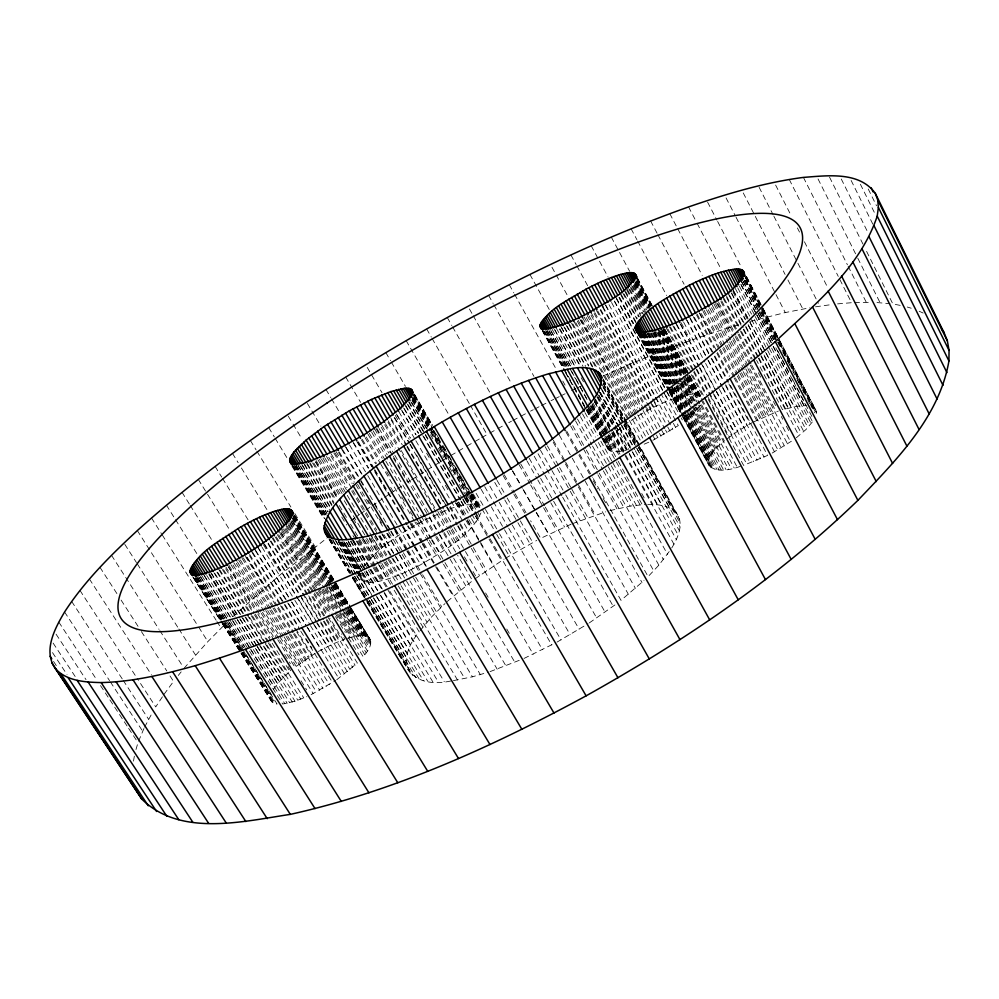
<?xml version="1.0" encoding="UTF-8"?>
<svg xmlns="http://www.w3.org/2000/svg" width="999" height="999" viewBox="0 0 999 999"><rect width="100%" height="100%" fill="white"/><g stroke="black" fill="none" stroke-linecap="round" stroke-linejoin="round"><path stroke-width="0.75" stroke-dasharray="5 3.75" d="M671.765 547.939C677.21 538.861 682.804 527.547 678.733 516.883L640.384 447.165M245.517 653.646L271.066 694.168C268.694 698.676 271.94 704.183 277.098 704.07L226.436 623.701M337.4 614.61L363.224 656.793C366.92 651.823 373.963 644.13 369.106 637.886L351.236 608.566M740.359 466.358C709.715 477.522 695.754 462.587 724.375 440.959L702.996 401.074M746.565 276.698L815.983 410.314L816.358 413.973L779.158 342.37M450.674 681.043C411.638 689.31 392.245 663.723 419.205 631.905L393.494 589.098M133.504 761.126L134.515 755.157M480.956 512.887C469.443 537.512 442.982 551.098 420.729 564.697C407.267 571.803 393.231 578.309 378.259 581.468C371.241 582.979 360.989 583.791 358.416 575.012M135.976 749.525L137.999 742.644M138.574 741.208L143.943 728.496M144.593 727.16L152.135 713.061M665.109 329.707L701.548 397.365C693.731 391.021 682.28 396.715 673.713 398.763C657.854 404.32 642.856 412.275 629.095 421.915C614.235 429.782 590.771 458.941 626.373 450.162L615.846 431.081M700.324 405.144L693.88 413.012L683.416 421.953L681.193 417.857M273.514 689.248L279.245 681.718L289.835 671.428L271.74 642.482M162.412 696.815L155.732 706.905L137.213 678.433M796.328 437.762L805.943 429.57L813.823 420.192M593.306 478.658L648.101 576.61L658.853 565.184L671.028 549.175M363.524 567.07C379.82 545.442 403.858 531.156 427.435 518.681C443.331 512.824 463.761 498.476 480.357 507.867L472.315 494.168M164.073 694.293L173.539 681.405L167.62 672.227M420.129 630.681L431.506 616.995L444.992 603.571M178.297 675.436L181.169 671.865M184.028 668.294L207.867 641.595L226.473 622.864M232.942 616.595L281.356 573.788L326.96 538.074M562.637 497.177L621.003 600.337L644.03 580.519M336.725 679.77L357.355 663.061L329.77 618.094M447.227 601.485L472.552 580.669L457.642 555.294M315.172 653.334L294.93 667.232L277.71 639.635M726.797 438.998L737.712 431.193L752.222 422.627M589.298 622.914L615.446 604.595M474.862 578.97L504.095 559.103M772.215 453.047L792.569 440.522M350.986 520.529L354.682 517.944M355.919 517.082L359.628 514.485M360.864 513.623L364.573 511.038M365.809 510.164L369.505 507.579L355.169 483.541M372.028 505.881L377.073 502.472M378.334 501.623L383.366 498.214M384.627 497.365L388.411 494.817L372.602 468.156M652.859 440.309L678.309 425.624L662.05 395.616M311.101 694.692L335.701 680.481M390.971 493.144L396.091 489.797M397.377 488.961L403.783 484.765M410.239 480.619L407.629 482.255L393.519 458.279M411.538 479.795L418.044 475.686M419.343 474.862L425.849 470.754M557.042 642.095L588.061 623.726M505.369 558.304L536.713 540.409M427.147 469.942L433.741 465.909M435.052 465.109L440.322 461.888M441.645 461.088L449.587 456.293M450.911 455.507L464.235 447.652M466.908 446.078L473.626 442.245M474.975 441.471L480.344 438.411M481.693 437.637L487.075 434.577L470.804 406.131M318.231 651.535L333.429 643.731L344.83 639.198L341.583 633.915M489.785 433.079L496.553 429.358M497.902 428.608L504.682 424.875M524.013 658.441L555.719 642.807M508.753 422.664L511.476 421.216M512.837 420.492L519.642 416.87M521.003 416.158L526.448 413.261M753.296 422.053L778.346 411.089M530.544 411.138L533.279 409.74M534.64 409.041L540.109 406.243M541.47 405.544L546.94 402.747M571.103 524.213L540.684 538.336L530.619 520.754M551.048 400.699L553.783 399.35M555.157 398.676L559.265 396.653M560.626 395.979L566.108 393.281M708.378 399.55L743.581 465.359L767.594 455.419L729.158 382.967M571.578 390.634L575.686 388.686M577.06 388.037L581.156 386.101M603.034 376.024C647.964 355.819 693.993 337.849 741.308 324.001M648.788 442.207L642.782 444.767M249.5 651.111L282.68 704.045L295.017 701.236L306.893 696.653M490.072 671.615L522.714 659.003M572.415 523.663L605.656 511.85M453.421 680.631L472.415 676.81L488.648 672.102M796.653 387.737L805.981 405.656L796.79 406.268L782.517 409.702L756.618 360.302M347.477 638.336C354.308 636.663 362.649 633.641 369.106 637.886M750.037 321.466L785.264 312.562L809.877 307.767M609.964 510.601L630.144 506.093L644.979 504.495M815.534 306.818L831.605 304.57M837.587 303.871L851.56 302.709L838.96 277.784M854.507 302.61L870.866 302.385M647.739 504.358C658.841 504.283 673.201 505.631 678.733 516.883M876.997 302.56L890.022 303.684M900.199 305.382L892.869 303.971L865.721 249.625M907.242 307.018L911.2 308.229M811.176 406.493L814.672 408.429L815.983 410.314M919.167 311.238L923.151 313.049M52.51 652.609L67.02 674.562M53.521 661.425L56.955 666.595M56.081 634.19L86.014 679.645M53.122 643.106L76.311 678.234M58.791 622.077L97.115 680.406M100.524 685.601L109.041 698.563M109.89 699.862L127.785 727.085M128.634 728.383L136.301 740.047M64.585 612L109.54 680.631M110.39 681.93L142.62 731.143M71.666 601.435L122.365 679.095M123.202 680.381L148.551 719.218M79.982 590.434L136.376 677.147M89.435 579.045L151.361 674.65M99.962 567.32L117.72 594.855M121.104 600.099L138.024 626.323M141.396 631.568L166.771 670.916M111.513 555.307L159.016 629.333M159.852 630.631L183.192 666.995M124.813 544.343L136.463 562.574M137.288 563.873L178.034 627.672M178.858 628.97L195.492 655.007M137.338 530.569L197.902 625.911M198.739 627.222L207.867 641.595M201.835 575.649L230.457 620.866M230.707 621.503L248.676 649.8M200.349 576.398L228.546 621.178M229.383 622.489L245.142 647.514M200.712 577.285L227.909 620.466M228.734 621.765L244.393 646.628M198.564 576.56L226.81 621.39M227.647 622.714L243.444 647.777M198.951 577.522L227.223 622.389M228.059 623.701L243.032 647.452M197.727 577.822L225.749 622.277M226.573 623.576L242.22 648.413M197.352 577.584L225.599 622.377M196.316 577.797L224.4 622.315M225.225 623.626L242.57 651.123M243.394 652.422L270.642 695.629M195.941 577.522L224.151 622.24M224.987 623.563L242.407 651.186M243.232 652.497L275.587 703.796M195.117 577.672L223.239 622.252M224.076 623.563L241.446 651.098M242.27 652.409L270.404 697.002M195.554 578.633L222.902 621.977M223.726 623.289L241.121 650.861M241.958 652.172L274.263 703.383M194.53 578.309L222.665 622.877M223.114 623.401L241.346 652.297M241.683 653.034L273.127 702.846M194.131 578.384L222.352 623.114M223.189 624.425L240.622 652.06M241.458 653.371L270.517 699.425M192.682 576.585L222.615 623.651M222.627 624.025L272.178 702.185M193.082 577.26L221.94 622.989M222.777 624.288L240.085 651.735M240.909 653.034L271.428 701.385M151.498 517.944L161.438 533.678M162.275 534.989L216.121 620.217M216.945 621.528L221.091 628.084M214.76 573.301L242.058 616.82M242.894 618.144L259.44 644.517M260.264 645.841L295.017 701.236M213.973 572.752L258.716 644.055M259.54 645.379L281.094 679.72M211.226 572.964L239.348 617.757M240.185 619.08L256.718 645.429M257.555 646.74L292.295 702.072M211.064 573.139L238.998 617.619M239.822 618.93L256.243 645.092M257.068 646.403L279.245 681.718M166.421 505.182L174.7 518.356M175.524 519.667L197.864 555.232M209.453 573.676L235.102 614.51M208.666 573.826L236.775 618.568M237.6 619.88L289.685 702.772M209.253 574.974L236.413 618.194M237.238 619.505L254.52 647.015M255.344 648.314L277.56 683.678M206.768 575.436L287.213 703.333M204.458 575.836L231.718 619.168M232.555 620.479L249.9 648.064M250.724 649.375L274.688 687.449M203.958 575.174L232.03 619.78M232.854 621.091L250.2 648.651M251.024 649.962L284.865 703.758M225.786 566.858L254.458 612.749M255.282 614.06L270.03 637.649M288.049 666.495L291.321 671.74M225.674 568.793L253.646 613.536M254.47 614.847L270.916 641.171M223.514 569.642L251.661 614.622M252.485 615.946L269.043 642.407M269.867 643.731L303.808 697.976M222.365 569.492L250.374 614.273M251.199 615.584L267.682 641.92M268.506 643.244L287.462 673.526M219.668 569.655L248.639 615.908M249.463 617.232L266.021 643.668M266.845 644.992L300.786 699.188M219.168 570.179L264.56 642.657M265.384 643.98L285.202 675.611M217.57 572.19L244.88 615.771M245.717 617.095L297.852 700.274M216.92 572.14L244.206 615.671M245.03 616.995L262.4 644.692M263.224 646.016L283.079 677.672M237.45 561.987L266.883 609.253M267.695 610.576L283.229 635.514M284.053 636.838L300.399 663.099M236.263 563.286L264.91 609.265M265.722 610.576L316.458 692.02M233.766 562.699L297.627 665.159M232.992 565.009L261.651 610.951M262.475 612.262L278.846 638.523M279.67 639.835L313.236 693.656M230.969 564.735L260.489 612.037M261.313 613.361L276.898 638.324M228.946 565.322L274.001 637.487M284.653 654.532L290.384 663.723M301.036 680.781L306.768 689.959M182.03 492.32L189.385 504.095M190.21 505.407L213.087 542.032M228.609 566.895L249.85 600.911M228.272 566.77L257.018 612.787M257.842 614.11L272.627 637.774M247.215 557.355L277.36 605.918M278.172 607.23L293.656 632.167M294.468 633.478L309.128 657.092M198.289 479.395L230.157 530.731M246.491 557.055L265.284 587.325M245.367 556.368L292.719 632.642M293.531 633.953L326.186 686.55M243.369 557.991L273.539 606.555M274.363 607.867L289.847 632.804M290.672 634.115L306.156 659.053M242.058 558.304L272.29 606.942M273.102 608.266L288.636 633.241M289.448 634.552L322.952 688.461M240.372 559.977L270.592 608.553M271.403 609.865L286.913 634.802M287.737 636.113L303.246 661.063M238.749 560.177L269.006 608.803M269.817 610.114L285.352 635.077M286.176 636.4L319.705 690.284M258.129 547.614L290.946 600.711M291.77 602.035L306.531 625.923M307.355 627.247L321.291 649.812M258.316 548.176L290.821 600.774M291.633 602.085L306.268 625.761M307.08 627.072L338.773 678.346M255.844 550.699L287.862 602.447M288.674 603.771L301.81 624.999M255.145 550.274L286.888 601.573M287.7 602.884L301.536 625.237M252.735 552.522L283.953 602.921M284.777 604.245L298.738 626.798M306.131 638.736L311.888 648.026M251.923 552.347L283.704 603.646M284.515 604.957L299.987 629.944M300.811 631.268L332.58 682.554M249.638 554.383L280.881 604.782M281.706 606.118L312.138 655.182M249.475 555.694L279.658 604.358M280.469 605.681L295.966 630.669M296.778 631.98L329.408 684.59M268.169 543.131L316.383 621.403M317.195 622.727L347.44 671.815M268.032 543.831L300.449 596.453M301.261 597.764L315.846 621.44M316.658 622.752L330.444 645.117M264.435 543.943L297.989 598.364M298.813 599.687L313.549 623.576M314.36 624.899L344.643 674.013M264.323 544.305L312.662 622.689M313.486 624.013L327.41 646.603M215.135 466.446L221.678 477.047M222.49 478.371L248.651 520.779M263.361 544.63L281.356 573.788M262.063 547.252L294.205 599.188M294.855 600.362L309.79 624.412M310.427 625.599L341.758 676.198M278.646 534.777L313.536 591.645M314.348 592.969L328.958 616.77M277.272 534.577L327.497 616.408M328.309 617.732L342.083 640.172M276.224 536.825L355.082 665.222M275.262 537.075L325.487 618.831M326.298 620.154L339.26 641.246M272.852 537.574L307.879 594.542M308.691 595.866L323.351 619.717M324.163 621.041L352.672 667.419M272.377 538.361L322.602 620.042M323.414 621.366L336.376 642.444M270.979 541.008L304.433 595.367M305.244 596.69L319.93 620.554M320.741 621.89L350.112 669.617M270.23 541.058L333.429 643.731M288.311 525.349L325.662 586.463M326.473 587.787L341.084 611.7M341.895 613.036L366.258 652.884M287.425 526.273L324.762 587.362M325.574 588.686L354.807 636.5M285.914 525.786L324.151 588.299M324.962 589.635L338.798 612.237M339.61 613.573L364.835 654.807M285.951 528.234L322.465 587.924M323.264 589.248L337.874 613.111M338.686 614.447L352.485 636.987M284.952 528.908L321.266 588.236M322.065 589.56L336.588 613.286M283.541 528.995L320.841 589.922M321.653 591.246L350.037 637.599M282.205 529.495L332.33 611.326M335.564 616.608L345.267 632.442M348.501 637.724L359.003 654.882M281.818 531.193L317.482 589.398M318.294 590.721L332.08 613.211M232.517 453.484L238.174 462.712M241.408 467.994L268.094 511.513M281.019 532.604L298.002 560.302M280.906 532.767L316.546 590.909M317.357 592.22L330.319 613.361M280.007 533.491L314.847 590.309M315.659 591.633L329.433 614.098M250.399 440.547L256.069 449.85M256.88 451.186L290.884 507.03M294.942 513.673L315.185 546.915M294.555 515.197L350.512 606.98M351.011 607.854L370.354 639.622M294.393 515.259L335.002 581.905M335.814 583.241L350.424 607.23M294.767 516.046L335.152 582.33M335.964 583.653L370.691 640.671M294.405 516.121L334.952 582.654M335.764 583.99L349.538 606.605M350.349 607.941L368.194 637.212M293.956 515.671L335.227 583.404M336.039 584.727L349.8 607.305M350.599 608.628L370.829 641.833M293.419 515.784L334.715 583.528M335.527 584.865L349.288 607.442M350.1 608.766L367.095 636.675M293.756 516.745L334.29 583.254M335.102 584.577L348.888 607.192M349.7 608.528L370.779 643.106M293.057 516.883L333.479 583.204M334.29 584.527L348.851 608.403M349.65 609.727L365.821 636.251M293.356 517.932L333.154 583.216M333.966 584.54L348.589 608.528M349.4 609.865L370.517 644.505M292.52 518.119L332.892 584.328M333.691 585.651L347.427 608.154M348.226 609.477L364.385 635.963M291.92 517.869L332.205 583.916M333.004 585.239L346.703 607.692M347.502 609.015L370.055 645.991M292.607 520.791L331.318 584.253M332.118 585.576L346.641 609.365M347.44 610.689L362.774 635.814M291.92 520.591L330.657 584.09M331.468 585.414L345.991 609.228M346.803 610.539L369.405 647.589M290.909 520.954L330.382 585.626M331.193 586.95L344.88 609.39M345.691 610.714L361.001 635.789M290.909 522.09L329.732 585.676M330.544 587L345.092 610.851M345.904 612.175L368.544 649.263M289.947 522.689L328.172 585.289M328.983 586.613L343.619 610.589M344.443 611.925L359.078 635.888M289.71 523.676L327.797 586.026M328.609 587.362L367.495 651.036M288.761 524.425L342.382 612.187M343.194 613.523L357.005 636.126M296.191 465.322L325.886 514.448M342.732 542.332L360.377 571.54M361.176 572.877L366.795 582.167M296.416 465.896L326.186 515.147M342.27 541.77L359.165 569.73M294.655 465.234L325.1 515.584M341.109 542.082L365.147 581.843M295.005 465.921L324.837 515.272M340.959 541.945L360.314 573.963L360.826 579.008M293.781 465.746L324.937 517.282M339.672 541.645L358.916 573.414M359.665 574.712L373.251 597.202M374.063 598.513L407.642 654.07M339.598 542.057L372.59 596.615M373.401 597.939L423.276 680.444M292.844 465.534L324.862 518.493M339.111 542.007L357.692 572.764M358.479 574.038L362.512 580.719M292.145 465.184L324.5 518.656M338.186 541.308L361.551 579.932M292.495 466.021L323.851 517.857M338.324 541.783L357.617 573.688M268.731 427.659L274.338 436.925M275.137 438.249L287.163 458.129M291.97 466.083L323.239 517.757M336.076 541.058L356.181 574.263M356.98 575.599L370.641 598.176M371.441 599.5L406.805 657.941M335.127 540.134L355.969 574.575M356.768 575.899L370.404 598.413M371.203 599.737L419.305 679.208M332.992 540.197L353.996 574.875M354.807 576.211L368.531 598.888M369.343 600.224L406.493 661.575M332.817 540.534L353.783 575.137M354.583 576.473L368.294 599.1M369.093 600.436L415.859 677.634M330.357 538.936L352.859 576.086M353.658 577.41L367.32 599.962M368.132 601.286L406.705 664.959M330.244 539.248L412.937 675.724M329.121 538.836L351.735 576.148M352.535 577.484L366.271 600.137L352.46 577.609M367.07 601.46L407.455 668.094M329.058 538.985L351.648 576.273M366.983 601.573L410.564 673.488M329.195 539.697L349.288 572.839M352.497 578.146L366.158 600.674M366.958 601.997L408.741 670.941M309.628 463.648L333.716 503.646M341.745 516.982L346.553 524.975M352.972 535.639L355.382 539.647M356.181 540.971L368.231 560.976M307.18 463.474L331.943 504.57M353.496 540.372L370.267 568.206M371.066 569.53L378.259 581.468M352.984 540.347L369.88 568.394M370.691 569.73L383.566 591.096M384.365 592.432L438.286 681.93M306.918 464.273L331.868 505.669M352.784 540.384L366.458 563.086M352.897 541.246L368.968 567.919M369.767 569.255L383.429 591.92M384.24 593.256L413.161 641.258M304.57 464.148L330.095 506.493M350.836 540.896L367.582 568.693M368.381 570.017L375.562 581.918M304.308 464.647L329.82 506.955M350.537 541.321L364.885 565.122M302.16 464.685L329.558 510.102M348.089 540.821L373.064 582.217M302.01 465.109L329.171 510.139M348.351 541.92L365.384 570.092M366.183 571.416L379.832 594.03M380.631 595.354L432.792 681.805M348.464 542.345L365.259 570.179M366.059 571.503L379.645 594.03M380.444 595.354L410.839 645.716M300.761 466.383L328.122 511.713M346.628 542.37L363.524 570.367M364.323 571.703L370.766 582.367M299.925 465.484L327.959 511.913M346.366 542.42L361.588 567.619M297.964 465.272L326.885 513.161M344.568 542.432L362.25 571.703M363.049 573.026L368.668 582.342M298.064 465.746L326.96 513.586M343.806 541.483L360.664 569.393M361.576 571.503L343.893 542.232L375.786 595.242M362.387 572.827L376.049 595.441M376.848 596.778L408.991 649.987M376.586 596.565L427.784 681.306M321.491 459.14L342.17 493.631M369.23 538.736L377.185 552.01M319.418 459.315L341.034 495.342M344.243 500.674L365.859 536.713M366.658 538.036L381.081 562.062M381.88 563.399L390.684 578.071M318.069 460.015L341.196 498.538M353.147 518.456L356.343 523.763M365.746 539.572L380.169 563.598M380.969 564.934L392.994 584.952M363.761 539.61L378.221 563.686M379.033 565.022L392.694 587.762M316.121 460.564L338.524 497.877M363.336 539.173L377.747 563.161M378.546 564.497L387.35 579.145M288.274 416.171L292.295 422.864M293.094 424.2L301.935 438.923M315.609 461.663L337.312 497.789M315.609 462.175L337.187 498.076M361.963 539.298L372.352 556.58M313.773 463.012L336.163 500.262M339.36 505.581L346.566 517.557M350.562 524.2L375.362 565.446M376.161 566.77L384.153 580.069M312.537 462.949L334.952 500.224M358.978 540.172L374.712 566.046M375.512 567.382L389.098 589.972M389.897 591.308L444.255 681.68M358.391 540.983L373.589 566.233M374.388 567.557L415.959 636.65M309.99 462.649L333.966 502.497M357.142 541.008L372.327 566.233M373.127 567.569L381.118 580.844M331.181 453.908L351.985 488.723M352.784 490.059L376.798 530.219M379.995 535.576L385.602 544.942M379.533 536.001L392.282 557.33M393.069 558.666L464.785 678.608M330.906 456.106L348.526 485.576M351.735 490.934L390.996 556.58M391.795 557.917L401.411 573.988M328.758 457.267L346.99 487.724M375.524 535.402L382.654 547.315M375.274 535.651L388.798 558.254M389.598 559.577L426.998 622.065M326.423 456.406L346.453 489.86M374.5 536.688L387.312 558.091M388.112 559.428L397.727 575.486M325.05 458.216L346.491 494.006M347.29 495.329L379.845 549.675M371.616 536.638L385.139 559.203M385.939 560.526L400.262 584.427M401.049 585.751L457.53 680.019M322.864 457.929L343.681 492.669M370.916 538.099L384.54 560.814M385.339 562.15L394.143 576.848M369.318 537.699L382.917 560.364M383.716 561.7L397.302 584.365M398.102 585.701L422.889 627.035M342.62 449.65L360.127 479.045M360.926 480.394L390.384 529.845M391.183 531.181L395.154 537.862M341.633 449.15L359.84 479.707M360.639 481.043L363.798 486.351M374.887 504.957L378.846 511.6M386.763 524.9L389.922 530.207M390.721 531.543L402.597 551.473M403.384 552.797L412.887 568.743M388.611 531.73L401.348 553.096M402.147 554.433L414.885 575.811M415.684 577.147L436.388 611.875M339.235 451.96L355.981 480.044M367.944 500.099L371.128 505.444M379.108 518.818L382.292 524.163M387.874 533.528L391.858 540.209M387.038 533.691L399.013 553.758M399.8 555.094L412.575 576.498M413.374 577.834L472.415 676.81M338.511 452.447L356.73 482.979M357.517 484.315L383.653 528.121M386.825 533.441L398.701 553.359M399.5 554.682L409.003 570.616M307.367 403.446L320.904 426.136M336.051 451.511L354.37 482.217M335.152 452.947L353.521 483.716M383.878 534.552L388.673 542.582M333.866 452.984L352.085 483.491M382.192 533.903L405.169 572.365M381.905 533.966L394.705 555.394M395.504 556.73L409.103 579.507M409.902 580.844L431.506 616.995M353.584 442.719L368.581 468.007M403.346 526.585L414.398 545.229M415.184 546.565L424.675 562.537M353.221 442.807L368.281 468.181M403.034 527.01L414.073 545.629M414.872 546.965L426.71 566.908M402.335 526.648L413.411 545.329M414.21 546.665L426.086 566.683M349.575 444.942L367.083 474.45M367.769 475.549L398.601 527.447M398.838 527.897L411.251 548.738M412.038 550.062L420.729 564.697M395.666 529.395L407.555 549.388M408.341 550.724L421.815 573.376M422.614 574.712L441.633 606.693M346.079 447.34L361.975 474.063M394.568 528.858L398.539 535.539M345.592 447.09L362.212 475.012M394.642 529.532L406.518 549.487M407.305 550.811L416.795 566.77M394.905 530.993L405.981 549.612M406.78 550.948L480.382 674.65M366.246 437.025L379.632 459.677M386.713 471.665L389.86 476.998M401.673 496.978L404.82 502.31M410.327 511.638L413.474 516.97M416.62 522.302L427.647 540.946M428.434 542.282L436.301 555.606M365.06 437.624L380.07 463.024M380.856 464.36L414.048 520.504M414.835 521.84L416.421 524.512M362.325 439.41L376.511 463.399M390.696 487.375L393.069 491.371M400.949 504.695L404.096 510.027M411.975 523.339L423.014 541.995M423.801 543.331L432.467 557.979M361.351 439.747L375.587 463.798M410.839 523.301L421.928 542.045M422.727 543.381L436.188 566.133M436.988 567.469L497.19 669.205M410.264 523.838L421.378 542.619M422.165 543.956L434.865 565.422M435.664 566.758L453.134 596.266M358.354 441.758L374.138 468.394M374.925 469.73L407.28 524.338M408.067 525.661L416.745 540.322M419.905 545.641L428.583 560.289M357.667 441.92L373.501 468.643M374.288 469.98L406.755 524.762M407.542 526.098L409.128 528.771M325.986 389.498L330.731 397.502M331.518 398.826L340.209 413.499M356.805 441.496L371.815 466.82M345.704 377.035L360.602 402.335M376.273 428.983L390.384 452.959M374.6 428.946L388.798 453.059M425.649 517.644L435.889 535.027M436.675 536.363L449.275 557.767M450.062 559.103L465.809 585.839M373.114 430.831L387.25 454.807M424.912 518.743L435.114 536.063M435.901 537.4L443.756 550.711M371.69 432.217L421.403 516.533M422.19 517.869L423.763 520.541M369.33 433.279L385.052 459.915M385.839 461.251L419.63 518.543M420.417 519.867L431.431 538.523M432.205 539.86L440.072 553.184M419.617 519.63L430.706 538.424M431.493 539.772L444.168 561.251M444.967 562.587L505.956 665.946M367.982 434.215L382.192 458.291M417.432 520.079L428.496 538.823M429.295 540.159L442.732 562.924M443.519 564.26L459.328 591.046M437.774 511.401L447.964 528.771M448.751 530.107L459.727 548.826M464.435 556.843L467.569 562.2M473.051 571.553L476.186 576.898M485.601 592.944L488.736 598.289M506.768 629.033L509.902 634.377M385.452 423.676L398.052 445.167M401.211 450.537L436.663 510.964M384.677 424.812L435.989 512.25M436.775 513.598L446.241 529.732M447.04 531.081L454.145 543.194M381.88 425.337L395.279 448.151M433.316 513.886L443.519 531.256M444.305 532.592L456.855 553.958M381.193 427.235L394.48 449.875M432.817 515.097L442.982 532.392M443.768 533.728L450.799 545.704M379.046 428.446L394.031 453.908M394.817 455.244L429.495 514.223M429.383 516.982L438.798 532.991M439.585 534.328L452.922 556.992M453.708 558.329L514.91 662.362M376.81 428.371L392.482 455.007M393.269 456.331L428.534 516.258M429.308 517.594L438.711 533.566M439.498 534.902L447.34 548.214M397.165 415.109L410.402 437.799M396.241 413.948L410.327 438.086M450.262 506.443L459.652 522.527M460.439 523.876L465.921 533.254M449.675 507.167L459.115 523.339M459.902 524.687L472.502 546.253M473.289 547.602L486.675 570.516M367.22 367.382L382.005 392.694M395.242 415.334L409.24 439.31M447.077 506.88L457.255 524.288M458.042 525.636L470.566 547.065M471.353 548.401L533.216 654.22M394.73 417.682L409.528 442.994M410.314 444.33L413.424 449.662M416.546 454.982L446.141 505.619M446.915 506.955L448.476 509.615M394.18 417.607L409.091 443.106M409.877 444.443L445.979 506.168M446.753 507.517L456.955 524.962M457.742 526.298L463.236 535.689M390.784 417.957L406.543 444.88M407.33 446.228L443.568 508.154M391.171 419.98L406.118 445.492M406.905 446.84L443.069 508.616M443.856 509.965L453.296 526.086M454.083 527.422L460.364 538.174M441.196 510.164L451.361 527.522M452.147 528.846L464.647 550.199M465.434 551.535L479.508 575.561M388.161 420.766L402.335 444.967M387.999 422.377L400.611 443.893M439.997 511.101L450.237 528.571M451.036 529.92L457.33 540.671M405.606 405.394L422.864 435.052M423.651 436.401L460.527 499.775M461.313 501.123L470.729 517.307M471.516 518.656L474.65 524.05M405.557 406.031L421.978 434.24M422.752 435.589L460.277 500.049M461.051 501.398L463.399 505.432M404.345 408.741L418.344 432.767M458.791 502.21L468.119 518.231M468.906 519.567L472.789 526.248M403.683 408.116L418.519 433.591M458.341 501.973L460.689 505.993M457.142 502.222L466.558 518.394M467.345 519.742L494.03 565.546M457.242 503.459L464.285 515.534M467.407 520.904L479.92 542.37M480.706 543.706L542.482 649.725M402.11 410.851L416.146 434.915M455.894 503.109L465.247 519.155M466.034 520.504L470.704 528.521M401.648 410.327L415.696 434.415M426.61 453.159L429.732 458.504M445.342 485.277L448.464 490.634M455.482 502.672L457.829 506.693M398.888 411.7L415.06 439.385M415.846 440.721L468.419 530.856M414.398 394.068L432.242 424.862M414.56 394.73L432.38 425.462M472.639 494.93L479.607 506.955M414.897 395.854L432.043 425.424M471.778 493.981L480.357 508.766M414.535 395.604L431.73 425.274M471.603 494.055L478.646 506.193M414.011 395.604L431.193 425.237M436.65 434.665L439.772 440.047M442.907 445.442L446.029 450.824M449.15 456.206L452.272 461.6M455.394 466.983L460.077 475.074M460.864 476.411L464.76 483.154M467.894 488.536L470.229 492.582M471.016 493.931L479.607 508.741M413.461 395.217L432.967 428.858M433.741 430.207L440.771 442.32M443.893 447.702L453.259 463.861M454.033 465.197L468.081 489.423M471.203 494.817L477.447 505.581M413.648 396.828L432.43 429.22M433.216 430.569L469.992 493.993M470.779 495.342L478.608 508.841M413.711 397.664L432.405 429.895M433.191 431.243L469.805 494.368M470.579 495.704L476.036 505.107M413.024 398.164L468.868 494.418M469.642 495.754L478.946 511.8M412.974 398.901L430.856 429.732M431.63 431.068L468.968 495.404M469.742 496.753L474.413 504.795M385.826 352.585L390.534 360.689M391.308 362.038L405.407 386.338M412.462 398.476L428.908 426.823M429.682 428.171L446.915 457.867M412.175 399.65L430.057 430.457M430.831 431.793L468.144 496.078M468.918 497.427L479.807 516.171M412.013 400.274L429.87 431.044M430.644 432.38L472.577 504.62M411.863 402.597L427.447 429.433M430.557 434.802L432.904 438.823M438.349 448.214L443.806 457.604M449.263 467.008L453.933 475.049M459.39 484.44L465.621 495.179M466.408 496.528L478.871 517.994M410.851 401.798L427.135 429.832M465.909 496.59L470.554 504.607M465.896 497.127L475.262 513.249M476.036 514.597L489.31 537.45M490.097 538.786L551.76 644.954M465.546 498.713L474.937 514.872M475.711 516.221L488.236 537.774M489.023 539.123L501.548 560.676M408.966 401.635L425.374 429.857M465.197 498.414L474.575 514.535M475.349 515.884L477.697 519.917M408.803 402.272L424.475 429.233M464.423 497.989L468.344 504.732M408.179 404.807L424.625 433.079M425.412 434.428L459.852 493.668M462.987 499.05L476.286 521.94M407.267 404.096L424.488 433.691M425.262 435.04L462.038 498.276M462.824 499.625L465.959 505.007M481.131 489.285L490.484 505.469M491.258 506.818L503.721 528.384M504.507 529.732L516.97 551.298M476.098 493.294L484.665 508.091M485.439 509.44L498.688 532.305M499.463 533.653L561.001 639.947M473.289 493.943L495.929 533.016M496.703 534.365L509.203 555.931M406.181 340.659L449.775 416.346M489.835 486.113L498.389 500.949M499.163 502.297L524.812 546.815M484.69 486.588L508.004 526.985M508.778 528.334L570.154 634.727M504.283 474.775L514.348 492.357M515.122 493.706L525.973 512.637M503.096 475.462L513.136 492.994M513.911 494.343L524.725 513.211M497.04 480.369L506.356 496.578M507.13 497.927L519.542 519.53M520.317 520.879L532.729 542.494M494.742 482.43L504.033 498.601M504.807 499.95L579.195 629.308M512.799 471.103L520.504 484.577M523.576 489.972L596.715 618.019M512.3 470.704L522.352 488.311M523.126 489.672L548.663 534.365M426.66 328.958L431.306 337.075M432.08 338.436L470.029 404.782M520.741 463.986L544.517 505.756M545.292 507.105L605.119 612.187M519.143 464.785L529.845 483.578M530.619 484.927L556.618 530.581M534.215 456.231L544.143 473.763M544.905 475.112L555.606 493.993M529.17 458.179L539.872 477.035M540.634 478.384L552.859 499.925M553.621 501.273L613.224 606.293M447.252 317.495L451.823 325.537M452.584 326.873L490.646 393.893M527.097 461.076L537.037 478.571M537.799 479.92L564.547 527.01M545.067 446.603L556.53 466.933M557.292 468.294L569.53 489.985M570.292 491.333L628.408 594.368M540.471 450.237L551.173 469.168M551.935 470.517L564.922 493.506M565.684 494.855L580.194 520.541M538.061 453.746L561.875 495.816M553.359 440.272L564.822 460.664M565.596 462.025L595.404 515.047M553.196 442.22L564.622 462.525M565.384 463.873L577.559 485.539M578.321 486.888L635.414 588.399M547.377 445.816L558.841 466.158M559.602 467.507L571.053 487.837M571.828 489.198L587.874 517.669M469.43 308.978L472.465 314.36M473.214 315.696L511.888 384.29M488.598 295.367L493.131 303.471M493.893 304.82L533.953 376.386M559.39 435.214L571.74 457.342M572.277 458.179L641.995 582.479M572.702 425.611L585.576 448.688M586.326 450.037L598.451 471.753M599.2 473.114L653.733 570.841M570.641 425.899L597.202 473.476M597.964 474.825L616.932 508.803M566.67 431.031L578.846 452.797M579.607 454.158L592.544 477.297M566.008 432.055L578.134 453.721M578.896 455.082L589.497 474.038M593.294 480.806L597.839 488.936M603.146 498.414L606.168 503.833M582.492 413.911L595.354 437.075M598.376 442.52L610.489 464.31M611.238 465.684L663.461 559.677M509.29 284.752L513.811 292.894M514.56 294.255L556.78 370.217M562.812 381.069L565.072 385.139M580.394 416.633L594.717 442.382M595.479 443.743L607.529 465.434M608.291 466.783L630.144 506.093M577.472 418.993L591.795 444.705M592.544 446.066L604.595 467.719M605.357 469.068L658.853 565.184M575.524 420.879L602.609 469.493M603.359 470.841L623.676 507.305M592.132 403.821L608.666 433.703M609.415 435.064L619.942 454.083M641.733 493.494L644.742 498.926M550.886 330.557L571.053 367.02M591.982 404.832L607.667 433.191M608.416 434.54L610.664 438.598M550.948 331.019L571.191 367.582M592.17 405.519L617.657 451.573M591.633 405.706L607.355 434.128M608.104 435.477L618.593 454.433M549.013 330.532L570.716 369.742M571.465 371.091L587.924 400.836M590.921 406.243L606.643 434.64M607.38 436.001L609.627 440.047M549.2 331.268L575.412 378.609M576.161 379.957L589.635 404.308M590.384 405.656L615.834 451.648M547.302 330.432L567.544 366.983M590.034 407.592L605.032 434.677M605.781 436.026L608.778 441.446M547.639 331.443L567.295 366.945M589.223 406.543L605.107 435.214M605.856 436.575L614.185 451.598M545.766 330.257L566.046 366.858M588.985 408.566L604.345 435.989M604.732 436.975L617.469 459.977M618.219 461.326L642.207 504.62M546.216 331.468L565.859 366.92M588.511 407.817L612.687 451.436M544.979 331.393L564.597 366.77M588.036 408.716L601.56 433.466M604.582 438.586L611.363 451.161M543.98 330.994L565.771 370.604M587.687 409.84L602.684 437.187M603.508 438.386L610.214 450.774M586.962 409.028L602.772 437.537M603.521 438.898L615.571 460.626M616.321 461.988L667.519 554.333M542.981 330.557L573.139 385.164M573.926 386.363L585.926 408.216M586.763 409.515L601.86 436.738M602.472 438.074L609.24 450.274M542.357 330.482L564.885 371.116M565.609 372.277L586.013 409.091M586.663 410.402L608.453 449.675M542.282 330.694L564.735 371.203M565.484 372.552L585.701 409.003M586.45 410.352L601.435 437.362M601.848 438.149L607.842 448.976M584.964 412.649L597.814 435.789M600.836 441.233L612.162 461.65M612.911 463.012L636.338 505.207M564.497 327.173L585.564 365.434M600.624 392.757L618.693 425.549M619.442 426.923L630.731 447.415M563.998 327.01L585.701 366.396M599.924 392.207L618.631 426.173M599.75 392.407L618.531 426.473M619.28 427.847L632.055 451.011M632.804 452.385L662.1 505.544M599.25 391.845L616.533 423.214M619.542 428.671L631.568 450.487M632.317 451.848L678.159 535.039M561.163 326.723L582.979 366.283M598.776 394.942L628.87 449.525M561.226 327.285L582.205 365.347M598.701 395.242L618.181 430.594M597.827 396.253L615.796 428.821M616.533 430.182L628.521 451.885M629.27 453.246L657.717 504.82M597.777 397.103L614.997 428.296M615.734 429.657L628.458 452.709M629.208 454.07L676.348 539.51M529.932 274.475L549.5 309.927M560.027 329.021L580.344 365.846M559.328 328.883L579.757 365.671M596.865 396.903L614.885 429.545M556.368 328.221L577.41 366.321M595.441 398.976L612.724 430.269M613.211 431.193L624 450.686M594.88 399.35L612.212 430.731M612.974 432.105L652.921 504.42M594.243 399.925L611.55 431.243M612.3 432.604L624.325 454.383M625.087 455.744L673.963 544.23M554.457 329.22L574.8 366.021M594.38 401.448L610.951 431.431M611.7 432.804L613.211 435.527M554.92 330.169L574.437 365.497M581.193 377.722L583.453 381.793M594.717 402.185L611.226 432.067M611.987 433.429L621.74 451.098M552.11 329.283L573.376 367.507M592.994 402.984L609.128 432.405M609.59 432.992L619.63 451.398M575.724 322.59L628.621 418.981M629.37 420.329L640.546 440.696M574.013 321.591L627.609 419.205M572.789 323.863L597.377 368.619M603.346 379.47L638.361 443.206M602.822 378.783L639.86 446.141M603.121 380.519L639.173 446.116M639.922 447.49L679.72 519.917M571.54 323.301L596.128 368.057M602.847 380.269L625.199 420.954M625.786 421.94L675.149 511.788M603.196 383.216L637.574 445.766M638.324 447.115L680.169 523.251M603.321 383.703L624.175 421.64M624.924 423.002L637.587 446.029M638.336 447.39L672.602 509.727M569.193 323.701L593.031 367.045M603.458 386.014L623.576 422.589M624.313 423.938L635.489 444.268M569.168 325.012L592.295 367.07M603.496 387.425L680.057 526.898M602.884 386.763L623.114 423.539M623.863 424.9L635.851 446.703M636.6 448.064L669.567 507.992M567.157 326.149L588.761 365.384M602.16 389.747L620.779 423.576M621.528 424.925L633.441 446.578M566.146 325.337L588.573 366.071M601.273 389.148L621.078 424.887M621.266 425.249L634.702 449.65M635.277 450.699L679.395 530.831M586.213 317.457L638.099 412.325M584.078 316.945L636.937 413.586M637.687 414.947L648.863 435.352M582.692 317.794L636.85 416.733M581.755 319.805L633.89 415.01M634.64 416.371L645.804 436.763M551.972 267.245L568.306 297.053M580.918 320.08L609.865 372.927M579.969 319.505L632.704 415.734M577.971 319.88L642.782 438.099M577.322 321.228L629.37 416.108M597.739 310.939L648.738 404.583M649.475 405.931L650.948 408.653M596.428 310.389L648.426 405.869M649.175 407.23L664.035 434.503M594.817 312.512L645.841 406.106M646.578 407.467L648.064 410.177M594.105 313.461L645.391 407.542M646.141 408.903L658.778 432.08M659.515 433.441L661.013 436.163M591.183 312.774L643.718 409.053M591.008 315.135L642.332 409.153M643.081 410.527L655.731 433.691M656.468 435.052L657.954 437.774M589.048 315.784L640.883 410.676M587.162 315.384L637.774 407.992M640.759 413.449L654.894 439.323M609.003 304.645L659.602 397.664M660.064 398.801L672.652 421.99M673.388 423.364L675.611 427.447M605.794 305.145L659.665 404.395M605.406 305.082L672.814 429.258M602.872 306.568L656.768 405.756M602.459 306.88L653.633 401.024M654.37 402.385L666.982 425.586M667.719 426.948L669.942 431.044M570.928 254.982L576.123 264.523M576.873 265.884L587.999 286.351M600.674 309.415L651.635 403.097M652.372 404.458L653.858 407.167M600.212 310.015L664.785 428.696M665.534 430.07L667.02 432.792M619.53 297.465L633.516 323.351M638.673 332.892L669.592 390.134M670.017 390.634L683.578 416.034M684.04 416.595L708.378 461.675M591.208 245.816L608.066 277.023M619.055 297.365L632.979 323.152M638.798 333.978L669.055 389.997M669.792 391.358L683.079 415.946M683.816 417.32L711.126 467.869M619.093 297.652L633.116 323.614M638.099 332.979L708.316 462.962M637.936 333.454L668.468 390.147M669.205 391.521L710.152 467.107M637.275 332.804L666.708 387.262M669.492 392.482L682.155 415.859M682.841 417.195L709.377 466.233M616.333 297.877L666.458 390.597M667.195 391.958L680.456 416.496M616.395 298.738L671.003 399.725M614.485 301.036L664.672 393.781M665.409 395.142L676.485 415.609M614.373 301.248L668.231 400.774M611.55 302.485L661.725 395.092M628.97 289.323L642.132 313.798M652.384 332.842L678.721 381.793M679.42 383.067L725.936 469.505M651.261 332.904L678.483 383.479M679.22 384.852L690.259 405.357M693.194 410.826L714.535 450.462M627.31 289.348L640.634 314.073M650.986 333.316L693.88 413.012M626.835 290.122L640.883 316.208M649.712 332.779L677.11 383.504M677.734 384.827L691.008 409.478M691.745 410.851L723.463 469.755M648.95 333.191L676.223 383.828M676.96 385.202L690.222 409.827M690.958 411.201L713.074 452.26M625.399 290.959L639.323 316.808M648.114 333.129L675.961 384.815M676.698 386.176L689.884 410.664M690.621 412.025L692.082 414.747M647.477 333.129L675.474 385.09M676.211 386.451L689.472 411.064M690.209 412.437L721.153 469.867M625.237 292.207L638.536 316.895M647.402 333.354L681.393 396.441M646.815 333.416L674.874 385.489M675.611 386.863L688.91 411.526M689.647 412.887L711.8 453.996M645.429 333.354L688.111 412.525M688.848 413.886L719.018 469.855M624.075 293.993L637.287 318.494M645.354 333.466L687.924 412.425M688.661 413.786L690.134 416.508M644.867 333.566L671.503 382.967M674.462 388.449L687.037 411.775M687.787 413.149L710.714 455.681M622.789 293.032L636.825 319.043M644.205 332.742L671.528 383.416M674.487 388.898L678.92 397.115M643.556 333.454L686.188 412.475M686.925 413.848L717.057 469.705M643.056 333.541L684.153 409.69M687.087 415.134L709.827 457.292M621.141 294.355L635.839 321.591M642.457 333.853L671.116 386.975M671.852 388.336L688.024 418.306M641.882 333.429L671.241 387.824M671.977 389.185L685.189 413.673M685.913 415.035L715.284 469.43M620.991 295.304L635.751 322.652M641.658 333.604L668.968 384.215M671.927 389.685L676.36 397.889M641.508 333.541L670.916 388.012M671.653 389.373L684.889 413.886M685.614 415.247L709.14 458.828M640.409 333.279L670.017 388.136M670.754 389.51L684.09 414.185M684.827 415.559L713.698 469.031M640.172 333.454L669.63 388.012M670.366 389.373L708.653 460.302M639.123 333.004L669.43 389.123M670.179 390.497L683.478 415.134M684.215 416.496L712.312 468.519M637.287 277.809L651.935 305.12M637.424 278.359L652.135 305.806M664.635 329.133L688.91 374.425M689.647 375.786L702.147 399.125M637.35 278.746L651.972 306.019M664.397 329.195L688.998 374.937M689.248 375.574L702.26 399.7M636.6 277.822L651.336 305.319M664.597 330.057L688.898 375.412M689.635 376.785L700.686 397.402M636.5 278.421L651.098 305.644M664.235 330.157L688.323 375.087M689.06 376.448L699.275 395.517M637.037 280.12L650.911 305.981M663.211 329.146L688.124 375.636M688.848 376.76L737.237 467.245M636.987 281.019L650.249 305.756M662.787 329.133L687.849 375.874M688.586 377.247L698.164 395.117M636.563 281.156L650.449 307.055M662.886 330.232L699.425 398.389M635.789 280.906L649.775 306.98M662.287 330.319L686.575 375.612M687.312 376.985L696.877 394.817M635.901 282.28L649.075 306.855M662.175 331.206L686.425 376.461M687.025 377.522L698.875 399.675M701.635 404.77L722.09 442.907M611.276 237.075L629.62 271.266M635.489 282.205L649.425 308.179M661.9 331.418L670.704 347.827M635.888 283.654L649.125 308.316M660.888 330.244L685.888 376.823M686.613 378.196L695.441 394.642M660.963 331.481L699.787 403.833M700.524 405.194L734.215 467.994M635.039 283.504L648.251 308.104M660.714 331.331L698.126 401.036M634.365 283.753L647.577 308.379M659.328 330.269L682.829 374.051M685.764 379.52L693.843 394.568M634.003 284.802L646.49 308.067M658.478 330.332L698.001 403.946M698.738 405.307L719.954 444.842M633.403 285.339L646.615 309.927M658.353 331.78L683.291 378.221M684.028 379.583L692.095 394.617M658.104 332.317L681.53 375.936M684.465 381.393L695.441 401.835M698.376 407.292L731.318 468.631M632.779 286.176L645.292 309.465M657.804 332.754L682.829 379.333M683.566 380.706L696.815 405.369M631.58 285.652L645.504 311.563M656.493 332.03L682.055 379.895M682.879 381.118L695.991 405.819M696.728 407.18L717.981 446.753M631.38 287.625L644.642 312.312M654.969 331.518L680.769 379.508M681.505 380.881L694.78 405.569M695.516 406.943L696.99 409.69M654.67 331.693L679.058 377.048M682.005 382.542L694.567 405.906M695.304 407.28L728.558 469.13M630.332 287.437L643.518 311.95M654.495 332.38L680.856 381.406M681.593 382.767L688.186 395.017M653.746 332.542L680.182 381.718M680.918 383.079L716.171 448.626M629.795 289.136L643.094 313.848M653.433 333.067L677.797 378.371M680.756 383.866L693.306 407.205M694.043 408.579L695.516 411.326M676.922 324.625L698.9 365.834M699.637 367.207L713.561 393.294M714.297 394.667L734.814 433.129M676.161 324.213L698.9 366.82M699.637 368.194L712.836 392.932M713.573 394.305L750.249 463.024M674.05 326.561L696.066 367.769M696.803 369.143L732.03 435.077M672.789 325.599L695.529 368.156M696.266 369.53L709.465 394.243M710.202 395.616L746.877 464.248M670.566 327.11L693.343 369.705M694.08 371.079L707.304 395.816M708.041 397.19L729.357 437.038M669.505 326.885L692.969 370.766M693.706 372.127L705.444 394.068M667.919 329.021L703.983 396.391M666.296 328.072L688.299 369.155M691.233 374.625L702.959 396.528M686.563 319.493L707.617 359.078M708.341 360.452L722.14 386.388M722.864 387.749L760.614 458.741M686.775 320.292L707.23 358.741M707.954 360.115L721.84 386.213M722.564 387.587L743.743 427.41M683.653 322.178L704.857 362M705.594 363.374L718.993 388.648M719.48 389.46L757.13 460.264M631.106 228.796L636.912 239.685M637.637 241.059L666.658 295.529M681.181 322.777L690.609 340.484M680.606 324.088L701.835 363.911M702.572 365.284L715.746 389.997M716.483 391.371L737.712 431.193M680.319 324.101L715.521 390.147M716.258 391.521L753.671 461.7M697.152 314.123L716.72 351.049M717.444 352.422L729.757 375.674M696.478 314.822L713.96 347.814M716.87 353.309L729.258 376.685M694.355 317.345L728.433 381.593M693.194 316.608L713.611 355.082M714.335 356.456L728.196 382.567M728.92 383.941L750.062 423.788M690.097 317.769L708.965 353.284M711.862 358.753L724.924 383.341M725.649 384.715L764.11 457.117M689.959 318.431L710.389 356.893M711.126 358.266L722.801 380.244M725.711 385.739L746.877 425.574M709.74 308.204L727.921 342.669M728.646 344.043L742.457 370.242M743.194 371.616L766.458 415.734M708.204 309.653L724.113 339.785M726.997 345.254L740.734 371.278M741.458 372.652L781.206 447.964M706.43 309.765L724.612 344.205M725.336 345.579L739.16 371.753M739.884 373.127L763.161 417.207M704.095 310.264L722.901 345.866M723.626 347.227L737.374 373.251M738.099 374.613L777.884 449.912M703.096 311.388L722.015 347.177M722.739 348.551L736.575 374.712M737.299 376.086L759.852 418.756M701.36 313.586L719.467 347.802M720.192 349.163L734.677 376.536M735.401 377.909L774.5 451.81M699.775 313.074L718.706 348.838M719.43 350.212L733.266 376.348M733.99 377.734L756.568 420.367M650.624 220.991L657.167 233.354M657.891 234.728L684.078 284.203M699.362 313.062L710.277 333.678M720.916 301.548L737.462 333.042M738.174 334.403L751.123 359.053M758.316 372.739L761.9 379.595M773.413 401.498L775.561 405.606M781.318 416.558L782.754 419.293M786.35 426.148L789.235 431.618M718.681 302.322L735.938 335.177M736.663 336.551L751.048 363.923M751.772 365.297L776.235 411.838M717.894 303.584L734.465 335.077M735.177 336.451L749.587 363.836M750.299 365.209L790.621 441.908M669.792 213.686L676.997 227.397M677.722 228.771L702.222 275.374M716.645 302.784L729.62 327.46M715.446 303.659L732.717 336.476M733.441 337.837L773.001 413.049M714.048 304.245L729.907 334.378M732.791 339.86L747.215 367.257M747.926 368.619L787.587 443.956M712.312 305.332L730.494 339.835M731.218 341.208L745.029 367.432M745.754 368.806L769.742 414.348M711.525 307.642L728.858 340.522M729.582 341.883L784.44 445.979M729.47 295.142L760.439 354.32M761.163 355.694L788.523 407.992M728.471 294.168L742.919 321.79M745.816 327.31L760.264 354.92M760.988 356.306L801.46 433.628M726.535 296.116L743.094 327.722M743.805 329.096L758.204 356.581M758.928 357.954L785.564 408.791M726.585 297.54L742.507 327.934M743.231 329.308L757.717 356.943M758.441 358.329L798.975 435.689M724.225 298.551L740.783 330.107M741.508 331.481L755.893 358.928M723.101 298.164L739.784 329.957M740.509 331.331L755.731 360.364M721.852 301.074L738.398 332.605M739.11 333.966L752.072 358.641M739.41 286.238L754.682 315.172M755.157 316.446L771.153 346.79M771.615 348.039L811.275 423.763M737.811 288.024L751.56 314.185M754.257 319.568L768.78 347.215M769.267 348.351L809.689 425.649M735.289 288.461L767.207 349.588M767.644 350.449L807.916 427.584M733.578 290.771L749.437 321.141M750.162 322.527L794.143 406.73M733.191 290.309L749.038 320.642M749.762 322.028L764.884 350.974M765.609 352.36L805.943 429.57M688.548 206.93L696.415 221.978M697.127 223.339L721.44 269.855M732.879 291.745L747.177 319.106M731.58 292.907L745.266 319.093M748.151 324.613L763.286 353.546M764.01 354.932L791.395 407.305M731.643 293.606L745.354 319.817M748.239 325.337L803.795 431.58M707.579 202.11L716.907 220.092M717.632 221.466L741.32 267.095M746.353 276.773L762.15 307.192M762.861 308.491L779.257 340.06M779.969 341.433L816.333 411.426M746.628 277.422L762.387 307.754M763.099 309.141L778.858 339.473M779.57 340.859L814.672 408.429M745.754 276.548L762.187 308.167M762.899 309.54L778.608 339.785M779.32 341.159L816.458 412.649M745.766 276.885L762.212 308.541M762.936 309.927L778.658 340.209M779.382 341.583L813.698 407.667M745.541 277.647L778.446 340.996M745.416 277.847L761.126 308.079M761.837 309.453L778.258 341.059M778.983 342.432L812.537 407.018M745.816 280.244L760.863 309.203M761.575 310.577L777.347 340.921M778.059 342.295L782.367 350.574M783.079 351.96L788.81 362.987M789.535 364.36L793.83 372.639M796.702 378.159L802.434 389.185M803.146 390.572L807.454 398.838M810.314 404.358L814.622 412.637M745.579 280.294L759.128 306.356M761.975 311.838L776.947 340.647M777.659 342.02L779.807 346.141M782.654 351.623L784.789 355.731M787.649 361.226L789.784 365.334M792.632 370.829L794.779 374.937M797.627 380.432L799.762 384.54M802.622 390.035L804.045 392.769M807.604 399.625L809.739 403.746M744.43 280.17L760.227 310.564M760.951 311.938L775.311 339.56M744.18 280.232L757.841 306.506M760.714 312.038L775.099 339.697M743.556 281.581L758.666 310.627M759.377 312.013L773.775 339.672M743.256 281.556L758.328 310.552M759.053 311.925L773.413 339.535M741.733 281.681L757.442 311.85M758.154 313.224L772.427 340.647M777.422 350.249L781.705 358.479M782.417 359.852L789.56 373.564M792.407 379.046L794.555 383.166M797.402 388.648L813.111 418.818M741.42 281.618L757.205 311.938M757.916 313.324L772.264 340.884M775.848 347.777L781.593 358.791M782.304 360.177L795.941 386.363M741.146 284.64L756.156 313.474M756.88 314.847L772.602 345.055M773.326 346.428L812.649 421.94M740.858 284.565L755.906 313.449M756.618 314.822L772.389 345.092M773.101 346.466L803.908 405.619M726.061 197.902L735.339 215.859M736.051 217.245L775.286 293.219M775.998 294.605L785.264 312.562M743.256 192.944L754.607 215.035M755.306 216.421L785.089 274.438M787.924 279.957L802.821 308.966M759.103 187.275L773.201 214.91M773.913 216.284L797.19 261.888M797.901 263.261L818.356 303.334M775.624 185.077L791.083 215.497M797.402 227.947L799.512 232.093M804.432 241.77L827.609 287.4M789.26 179.47L838.261 276.398M803.433 177.397L847.414 264.797M848.114 266.184L866.258 302.247M818.044 178.933L857.067 256.78M857.766 258.167L880.057 302.66M829.532 177.148L862.936 244.043M851.136 180.457L873.176 224.837M841.283 179.021L868.119 232.942M868.243 189.023L876.535 205.782M860.389 184.241L875.549 214.847"/><path stroke-width="1.5" d="M948.925 360.964L949.05 350.399L947.377 340.896L943.993 332.492L875.261 193.294C859.252 171.079 827.247 175.674 803.433 177.397C764.11 182.53 725.961 194.056 688.548 206.93C590.234 241.87 496.54 288.748 406.181 340.659C311.413 396.091 219.193 457.092 137.338 530.569C110.627 555.319 84.415 581.256 64.585 612C54.92 628.284 42.657 650.923 55.469 668.768L141.808 799.1C180.232 837.162 242.969 821.453 290.322 814.372C394.53 791.183 492.669 746.578 586.113 695.841C683.641 641.308 777.334 578.221 857.891 500.362C895.853 460.489 939.247 417.507 948.925 360.964L877.222 216.134L878.371 207.43L877.696 199.812L875.261 193.294M323.926 528.321C327.597 505.756 348.476 490.984 363.961 476.086C390.621 453.633 419.905 434.478 450.199 417.295C481.743 399.762 514.51 383.903 549.188 373.614C565.059 370.442 585.576 361.863 599.812 373.314C606.418 393.544 582.842 409.528 571.178 422.902C541.97 449.4 508.778 471.166 474.537 490.596C439.548 509.79 403.159 527.597 364.148 536.913C351.86 538.786 327.772 545.529 323.926 528.321L329.545 537.612M539.897 325.924C548.551 307.967 569.805 299.525 585.926 289.223C597.14 283.329 608.703 277.884 620.916 274.363C625.449 273.689 632.492 270.379 635.864 274.875C628.346 293.519 605.544 301.873 589.522 312.4C577.959 318.431 566.058 324.063 553.421 327.447C549.438 327.972 541.858 331.081 539.897 325.924L541.421 328.646M289.635 460.239L290.784 456.568L294.018 451.873L306.106 440.097L324.088 426.548L349.25 410.876L371.266 399.5L390.721 391.583L405.02 388.236L409.553 388.486L412.075 390.047L412.45 392.907L410.626 396.965L400.549 408.166L383.092 422.127L364.672 434.365L336.925 449.787L312.163 460.352L303.771 462.824L295.392 463.998L291.483 463.261L289.635 460.239L292.045 464.21M291.745 510.514C293.806 517.719 285.464 523.301 281.393 528.171C270.242 538.573 257.592 547.227 244.543 555.057C232.118 562.3 219.231 569.08 205.407 573.251C200.836 574.063 192.457 577.584 189.972 571.803C197.652 551.248 220.879 540.721 237.937 528.633C249.862 521.678 262.213 515.222 275.399 511.001C280.956 509.727 290.422 505.731 293.356 513.161M635.139 327.51C645.641 306.606 670.017 296.678 689.273 285.239C701.835 279.033 714.809 273.326 728.521 270.205C733.341 269.655 741.982 266.783 744.33 272.802C735.039 294.792 708.728 304.608 689.372 316.396C676.46 322.689 663.124 328.584 648.975 331.406C644.692 331.968 635.601 333.953 635.139 327.51L637.35 331.606M55.469 668.768C66.983 681.181 85.277 682.255 101.136 682.579C133.154 681.83 164.498 674.238 195.192 665.671C299.275 634.477 397.54 586.688 492.495 534.453C591.982 478.384 688.498 416.046 775.311 341.608C814.21 305.007 859.677 268.469 877.222 216.134M941.495 328.821L943.993 332.492M68.019 677.547L156.593 811.5M50.1 656.243L51.811 658.828M60.814 673.663L148.289 805.781M51.911 662.936L141.808 799.1M88.149 682.067L178.809 819.717M77.123 680.381L166.758 816.171M101.136 682.579L192.745 822.102M116.096 681.842L208.579 823.238M133.017 679.819L226.298 823.089M151.86 676.46L245.866 821.578M172.615 671.753L267.233 818.681M195.192 665.671L290.322 814.372M219.518 658.204L315.047 808.616M194.031 563.011L201.486 574.85M192.882 564.547L199.513 575.087M245.479 649.35L341.296 801.423M191.908 566.008L197.727 575.237M191.134 567.37L196.903 576.523M190.547 568.631L195.492 576.498M190.147 569.805L193.456 575.049M189.96 570.854L192.445 574.8M189.972 571.803L191.633 574.437M190.197 572.627L191.858 575.262M202.372 554.27L213.149 571.428M200.387 556.131L210.252 571.828M198.551 557.942L207.605 572.352M196.878 559.702L205.944 574.125M195.367 561.388L203.634 574.525M211.688 546.428L224.026 566.171M209.178 548.426L221.541 568.181M206.781 550.412L218.331 568.856M204.508 552.36L215.26 569.505M222.727 538.349L236.626 560.676M219.842 540.372L232.942 561.388M217.033 542.395L230.157 563.424M214.31 544.418L227.447 565.446M272.952 639.148L368.931 792.794M231.743 532.417L245.592 554.732M228.684 534.378L242.557 556.68M225.674 536.351L239.56 558.666M244.193 525.049L258.129 547.614M241.071 526.81L255.02 549.375M301.785 627.622L397.789 782.741M237.937 528.633L251.91 551.186M234.827 530.506L248.813 553.059M253.446 520.154L266.421 541.196M250.387 521.715L263.499 542.969M247.302 523.351L261.238 545.916M265.122 514.772L276.461 533.254M262.312 515.984L274.463 535.764M259.415 517.282L271.566 537.037M256.456 518.681L269.418 539.735M277.672 510.339L286.601 524.937M275.399 511.001L284.328 525.586M272.989 511.775L282.729 527.672M270.479 512.662L281.006 529.87M331.805 614.81L427.722 771.303M267.844 513.673L279.196 532.167M291.146 509.927L293.581 513.936M290.359 509.465L292.782 513.461M289.373 509.14L292.607 514.448M288.212 508.928L292.245 515.559M286.863 508.853L291.708 516.795M285.339 508.891L290.984 518.144M283.654 509.065L290.11 519.63M281.818 509.365L289.136 521.353M279.82 509.79L287.937 523.089M362.812 600.799L458.516 758.553M290.784 456.568L295.617 464.56M290.172 457.917L294.193 464.585M289.785 459.14L292.982 464.423M326.074 519.155L338.873 540.322M289.735 461.201L291.346 463.861M290.072 462.038L291.683 464.697M324.825 522.465L334.478 538.411M324.113 525.524L332.18 538.861M324.275 530.844L328.309 537.512M325.174 533.066L327.585 537.05M299.2 446.316L308.828 462.312M297.265 448.251L306.119 462.937M332.804 507.917L352.098 539.922M295.542 450.099L303.509 463.324M294.018 451.873L301.211 463.786M330.082 511.863L346.865 539.697M292.719 453.546L299.126 464.16M291.646 455.107L297.252 464.41M327.822 515.621L342.295 539.572M308.753 437.912L320.691 457.817M394.617 585.651L489.985 744.53M306.106 440.097L317.27 458.691M339.66 499.475L362.962 538.274M303.621 442.232L314.011 459.515M301.323 444.305L311.738 461.613M336.014 503.783L356.793 538.324M317.582 431.156L330.382 452.572M314.498 433.441L327.185 454.62M348.226 490.447L374.475 534.315M311.551 435.689L324.263 456.893M343.731 495.029L368.519 536.363M327.485 424.25L341.82 448.314M358.354 480.969L387.812 530.394M324.088 426.548L338.436 450.624M320.779 428.858L334.353 451.598M353.109 485.751L381.106 532.629M338.162 417.42L352.435 441.471M369.892 471.153L402.247 525.686M426.998 569.467L521.89 729.345M334.54 419.68L348.826 443.718M363.961 476.086L394.867 528.071M330.981 421.953L345.292 446.004M349.25 410.876L364.26 436.276M345.529 413.012L360.552 438.411M376.123 466.171L409.465 522.502M341.833 415.197L356.868 440.584M360.402 404.845L374.6 428.946M389.423 456.143L424.862 516.308M356.705 406.793L370.904 430.881M352.984 408.803L367.195 432.879M382.642 461.163L417.432 520.079M371.266 399.5L384.665 422.327M459.702 552.372L554.008 713.074M367.707 401.198L381.094 424.001M396.441 451.111L432.53 512.549M364.073 402.972L378.259 427.097M384.69 393.768L395.604 412.437M411.089 441.133L448.101 504.47M381.481 395.03L393.169 415.022M378.171 396.416L389.997 416.608M403.671 446.103L440.422 508.828M374.762 397.902L387.362 419.418M396.178 389.922L404.782 404.695M393.531 390.684L402.897 406.78M418.681 436.213L456.356 500.874M390.721 391.583L400.861 408.991M387.774 392.607L398.688 411.326M411.463 389.385L413.012 392.058M410.626 388.861L412.974 392.907M409.553 388.486L413.461 395.217M408.266 388.261L412.15 394.967M492.495 534.453L586.113 695.841M406.743 388.174L412.187 397.552M405.02 388.236L410.452 397.602M403.097 388.449L410.077 400.462M426.398 431.356L464.76 497.365M400.974 388.798L408.017 400.924M398.663 389.285L406.493 402.747M442.195 421.878L480.357 487.937M434.253 426.573L472.502 492.594M450.199 417.295L488.286 483.404M466.321 408.516L503.508 473.426M525.149 515.859L617.969 677.759M458.254 412.837L496.266 479.021M474.388 404.345L511.525 469.355M482.43 400.337L518.381 463.449M557.405 496.74L649.325 658.978M498.301 392.857L532.692 453.534M490.409 396.503L526.336 459.74M506.093 389.41L539.71 448.888M521.253 383.166L552.597 438.911M513.761 386.176L546.615 444.468M589.035 477.21L679.969 639.622M528.583 380.394L558.866 434.39M542.569 375.612L569.892 424.538M535.689 377.872L565.247 430.694M555.531 371.903L579.645 415.272M549.188 373.614L574.775 419.53M572.589 368.494L591.383 402.46M544.155 318.406L550.137 329.208M619.792 457.442L709.677 619.842M543.019 319.717L548.264 329.183M542.045 320.954L546.553 329.083M541.258 322.115L545.017 328.896M567.245 369.33L588.236 407.205M540.646 323.201L543.656 328.634M540.209 324.2L543.219 329.645M539.959 325.112L542.232 329.195M540.034 326.648L541.533 329.345M561.55 370.467L584.215 411.288M554.27 309.34L563.249 325.649M586.238 367.869L599 391.034M552.222 310.964L560.464 325.924M582.105 367.757L597.077 394.892M550.312 312.55L557.829 326.161M548.551 314.098L556.068 327.709M577.547 367.969L594.13 397.989M546.928 315.584L553.708 327.859M545.466 317.02L551.498 327.934M563.598 302.61L574.013 321.591M599.812 373.314L602.072 377.422M561.101 304.32L570.791 321.953M598.101 371.566L601.848 378.371M595.866 370.142L601.835 380.994M558.716 306.019L568.419 323.651M593.144 369.056L602.135 385.402M556.431 307.692L565.397 323.988M589.922 368.294L601.111 388.636M574.363 295.766L584.727 314.747M649.475 437.562L738.236 599.787M571.565 297.465L582.692 317.794M568.831 299.176L579.233 318.144M566.171 300.886L575.836 318.506M585.926 289.223L597.002 309.59M582.991 290.809L594.08 311.164M580.082 292.432L591.183 312.774M577.197 294.093L588.311 314.423M597.614 283.366L607.954 302.422M594.717 284.752L605.057 303.783M591.795 286.189L602.872 306.568M588.861 287.687L599.2 306.693M635.339 326.436L638.286 331.905M608.766 278.534L617.619 294.93M635.152 328.471L637.374 332.58M635.814 330.082L637.275 332.804M606.068 279.633L615.659 297.365M677.884 417.732L765.471 579.595M603.309 280.806L612.899 298.526M600.486 282.055L610.814 301.111M620.916 274.363L628.234 287.962M642.432 316.496L650.524 331.531M618.693 275.012L626.098 288.748M640.834 318.132L648.214 331.818M616.358 275.749L624.487 290.834M639.435 319.717L646.078 332.043M638.211 321.228L644.13 332.205M613.923 276.586L622.052 291.658M637.187 322.652L642.332 332.18M611.388 277.522L620.242 293.931M636.363 324.001L640.784 332.18M635.751 325.262L639.435 332.08M635.089 273.714L637.037 276.973M634.427 273.289L636.625 277.372M652.884 307.542L663.935 328.172M633.591 272.977L635.776 277.06M632.567 272.764L635.514 278.271M631.368 272.677L635.052 279.533M650.486 309.415L661.438 329.845M630.007 272.69L634.415 280.906M628.483 272.814L633.628 282.392M648.226 311.251L658.478 330.332M626.81 273.039L631.942 282.605M624.987 273.376L630.844 284.29M646.128 313.049L655.669 330.781M623.014 273.826L629.607 286.076M644.193 314.797L653.009 331.181M663.723 299.912L676.186 323.251M660.851 301.835L672.589 323.813M658.066 303.746L669.829 325.736M655.406 305.657L667.182 327.647M704.819 398.089L791.183 559.415M672.901 294.193L686.051 318.918M669.767 296.091L682.929 320.804M666.708 297.989L679.882 322.714M682.629 288.699L695.741 313.449M730.119 378.771L815.246 539.398M679.345 290.497L692.469 315.234M676.098 292.332L689.235 317.058M695.928 282.005L709.015 306.818M692.607 283.591L705.694 308.391M689.273 285.239L702.372 310.015M685.951 286.938L699.05 311.7M705.731 277.685L717.956 300.961M702.497 279.046L714.735 302.297M699.238 280.494L711.588 303.946M717.944 273.127L728.746 293.768M715.009 274.126L725.811 294.742M712 275.212L723.513 297.178M753.658 359.902L837.512 519.68M708.89 276.411L721.128 299.7M730.831 269.755L738.698 284.865M728.521 270.205L737.1 286.663M726.061 270.766L734.727 287.362M723.476 271.453L732.854 289.398M720.766 272.24L730.856 291.533M743.044 270.529L744.48 273.276M742.195 270.005L745.054 275.512M741.133 269.605L744.705 276.473M739.872 269.318L743.443 276.174M738.423 269.168L743.456 278.846M775.311 341.608L857.891 500.362M736.787 269.131L742.532 280.17M734.964 269.218L741.42 281.618M732.979 269.43L739.422 281.805M794.992 323.976L876.273 481.593M812.612 307.118L892.619 463.461M828.146 291.121L906.88 446.066M841.558 276.036L919.043 429.495M852.834 261.938L929.107 413.798M862.012 248.876L937.087 399.063M869.093 236.875L943.006 385.327M874.15 225.961L946.94 372.615M877.696 199.812L947.377 340.896M871.165 187.837L873.213 191.995M878.371 207.43L949.05 350.399M136.089 788.723L137.088 791.52M327.11 402.972L294.817 424.887A391.733 86.551 -29.9 0 0 273.351 606.118A391.733 86.551 -29.9 0 0 801.248 247.814A391.733 86.551 -29.9 0 0 327.11 402.972"/></g></svg>
